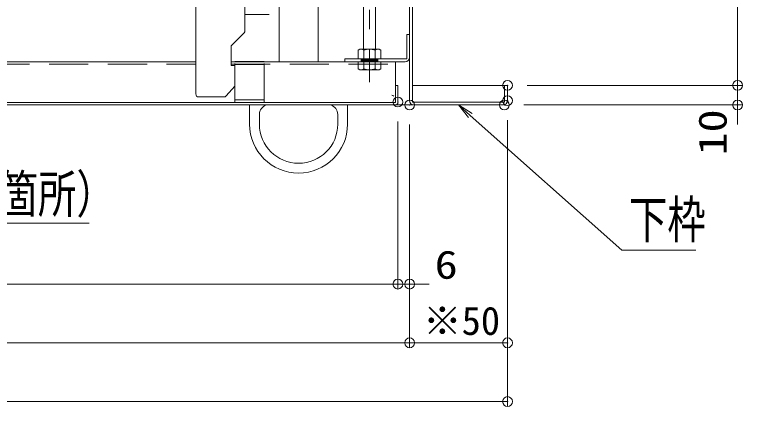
# Model space of a CAD drawing. Units: millimetres, scale not verified. Extents: x -2001 to 1999, y -1385 to 1385.
# Drawn here: x -1186 to -814.2, y -614.2 to -413.9 of the extents above; entities that cross this region are included whole.
import ezdxf
from ezdxf.enums import TextEntityAlignment as Align

# ---------------------------------------------------------------- set-up
doc = ezdxf.new("R2010")
doc.units = ezdxf.units.MM
doc.header["$LTSCALE"] = 10
doc.header["$PDMODE"] = 32
doc.header["$PDSIZE"] = 5
doc.linetypes.add('CHAIN2', pattern=[12, 9, -1, 1, -1])
doc.linetypes.add('DASHED2', pattern=[3, 2, -1])
for name, color, linetype, lineweight in [('0-7_PARTS_SIN', 4, 'CHAIN2', 9), ('0-8_GRE_M', 3, 'Continuous', 9), ('0-9_YEL_M', 2, 'Continuous', 9), ('0-A_MAZ_M', 6, 'Continuous', 9), ('0-B_CYA_M', 4, 'Continuous', 9), ('0-F_0', 7, 'Continuous', 9), ('1-3_GRE_SSD', 134, 'DASHED2', 9), ('1-4_sunpou', 1, 'Continuous', 9), ('1-5_DEFPOINTS', 7, 'Continuous', 9), ('1-F_100', 3, 'Continuous', 9), ('2-3_181', 7, 'Continuous', 9), ('2-4_151', 3, 'Continuous', 9), ('2-A_6寸法', 1, 'Continuous', 9)]:
    doc.layers.add(name, color=color, linetype=linetype, lineweight=lineweight)
doc.styles.add('ＭＳ ゴシック', font='')
doc.styles.get('ＭＳ ゴシック').set_extended_font_data('MS Gothic')

# ---------------------------------------------------------------- blocks, each defined once
blk = doc.blocks.new('_ORIGIN')
at = {"layer": '0-F_0', "color": 1}
blk.add_line((0, 0), (-10, 0), dxfattribs=at)
blk.add_circle((0, 0), 5, dxfattribs=at)
blk = doc.blocks.new('MLeader21')
at = {"layer": '2-A_6寸法'}
for p, q in [((-959.2, -460.15), (-953.23, -465.47)), ((-872.98, -534.36), (-838.01, -534.36))]:
    blk.add_line(p, q, dxfattribs=at)
for points in [[(-954.11, -466.47), (-959.2, -460.15), (-952.34, -464.48)], [(-953.23, -465.47), (-875.86, -534.36), (-872.98, -534.36)]]:
    blk.add_lwpolyline(points, dxfattribs=at)
at = {"layer": '2-A_6寸法', "color": 2, "style": 'ＭＳ ゴシック', "width": 0.75}
blk.add_text('下枠', height=19.21, dxfattribs=at).set_placement((-872.26, -534.06), align=Align.BOTTOM_LEFT)
blk = doc.blocks.new('MLeader27')
at = {"layer": '2-A_6寸法'}
for p, q in [((-1440.87, -447.42), (-1437.18, -454.52)), ((-1400.07, -520.53), (-1147.87, -520.53))]:
    blk.add_line(p, q, dxfattribs=at)
for points in [[(-1438.37, -455.14), (-1440.87, -447.42), (-1436, -453.91)], [(-1437.18, -454.52), (-1402.95, -520.53), (-1400.07, -520.53)]]:
    blk.add_lwpolyline(points, dxfattribs=at)
at = {"layer": '2-A_6寸法', "color": 2, "style": 'ＭＳ ゴシック', "width": 0.75}
blk.add_text('ガススプリング（左右2箇所）', height=19.24, dxfattribs=at).set_placement((-1400.34, -521.03), align=Align.BOTTOM_LEFT)

msp = doc.modelspace()

# ---------------------------------------------------------------- linework, layer by layer
at = {"layer": '0-7_PARTS_SIN'}
msp.add_line((-1004.7, -311.45), (-1004.7, -448.45), dxfattribs=at)
at = {"layer": '0-8_GRE_M'}
for p, q in [((-1009.7, -431.65), (-1010.48, -432.1)), ((-1010.48, -432.1), (-1010.48, -436.65)), ((-999.7, -431.65), (-1009.7, -431.65)), ((-1007.59, -436.65), (-1007.59, -432.1)), ((-1001.82, -436.65), (-1001.82, -432.1)), ((-999.7, -431.65), (-998.93, -432.1)), ((-998.93, -436.65), (-998.93, -432.1)), ((-1380.95, -438.15), (-1093.4, -438.15)), ((-1075.4, -438.15), (-991.4, -438.15)), ((-1010.48, -438.15), (-1010.48, -441.71)), ((-1007.59, -441.71), (-1007.59, -438.15)), ((-1001.82, -441.71), (-1001.82, -438.15)), ((-998.93, -441.71), (-998.93, -438.15)), ((-991.4, -438.15), (-991.4, -450.15)), ((-1009.7, -442.15), (-1010.48, -441.71)), ((-1009.7, -442.15), (-999.7, -442.15)), ((-999.7, -442.15), (-998.93, -441.71)), ((-991.4, -458.95), (-991.4, -450.15)), ((-990.2, -450.15), (-991.4, -450.15)), ((-990.2, -458.95), (-990.2, -450.15)), ((-1648, -458.95), (-991.4, -458.95)), ((-1648, -460.15), (-991.4, -460.15))]:
    msp.add_line(p, q, dxfattribs=at)
for centre, radius, start, end in [((-1009.03, -434.21), 2.56, 55.6159, 124.3842), ((-1004.7, -441.21), 9.55, 72.4121, 107.5879), ((-1000.37, -434.21), 2.56, 55.6159, 124.3842), ((-1009.03, -439.6), 2.56, 235.6157, 304.3843), ((-1004.7, -432.6), 9.55, 252.412, 287.5879), ((-1000.37, -439.6), 2.56, 235.6157, 304.3843), ((-991.4, -458.95), 1.2, 270, 0)]:
    msp.add_arc(centre, radius, start, end, dxfattribs=at)
at = {"layer": '0-9_YEL_M'}
for p, q in [((-984.2, -305.15), (-984.2, -457.9)), ((-982.7, -305.15), (-982.7, -458.65)), ((-934.2, -450.15), (-982.7, -450.15)), ((-935.7, -450.15), (-935.7, -458.65)), ((-934.2, -450.15), (-934.2, -457.9)), ((-1702.95, -460.15), (-981.95, -460.15)), ((-935.7, -458.65), (-982.7, -458.65)), ((-936.45, -460.15), (-981.95, -460.15))]:
    msp.add_line(p, q, dxfattribs=at)
for centre, start, end in [((-981.95, -457.9), 180, 270), ((-936.45, -457.9), 270, 0)]:
    msp.add_arc(centre, 2.25, start, end, dxfattribs=at)
at = {"layer": '0-A_MAZ_M'}
for p, q in [((-1065.9, -469.95), (-1065.9, -460.15)), ((-1015.9, -469.95), (-1015.9, -460.15)), ((-1060.9, -469.95), (-1060.9, -464.95)), ((-1020.9, -469.95), (-1020.9, -464.95))]:
    msp.add_line(p, q, dxfattribs=at)
for centre, radius, start, end in [((-1055.9, -464.95), 5, 106.2565, 180), ((-1025.9, -464.95), 5, 0.0001, 73.7435), ((-1040.9, -469.95), 25, 180, 0), ((-1040.9, -469.95), 20, 180, 0)]:
    msp.add_arc(centre, radius, start, end, dxfattribs=at)
at = {"layer": '0-B_CYA_M'}
for p, q in [((-1068.4, -375.95), (-1068.4, -422.82)), ((-1050.9, -438.15), (-1050.9, -398.95)), ((-1030.9, -438.15), (-1030.9, -398.95)), ((-1093.4, -454.53), (-1093.4, -405.95)), ((-1068.4, -413.95), (-1055.9, -413.95)), ((-1075.26, -429.88), (-1068.55, -423.17)), ((-1075.4, -440.03), (-1075.4, -430.24)), ((-1075.4, -440.03), (-1073.4, -440.03)), ((-1077.96, -455.54), (-1073.4, -450.53)), ((-1091.9, -456.03), (-1079.07, -456.03))]:
    msp.add_line(p, q, dxfattribs=at)
for centre, radius, start, end in [((-1068.9, -422.82), 0.5, 315, 0), ((-1074.9, -430.24), 0.5, 135, 180), ((-1091.9, -454.53), 1.5, 180, 270), ((-1079.07, -454.53), 1.5, 270, 317.7263)]:
    msp.add_arc(centre, radius, start, end, dxfattribs=at)
at = {"layer": '1-3_GRE_SSD'}
for p, q in [((-1073.4, -437.95), (-1058.4, -437.95)), ((-1073.4, -458.95), (-1073.4, -437.95)), ((-1058.4, -458.95), (-1058.4, -437.95)), ((-1008.95, -436.65), (-1008.95, -438.15)), ((-1000.45, -437.15), (-1008.95, -437.15)), ((-1000.45, -437.65), (-1008.95, -437.65)), ((-1000.45, -436.65), (-1000.45, -438.15)), ((-1378.3, -439.35), (-1093.4, -439.35)), ((-1075.4, -439.35), (-991.4, -439.35)), ((-1073.4, -439.45), (-1058.4, -439.45)), ((-1058.4, -457.45), (-1073.4, -457.45)), ((-1058.4, -458.95), (-1073.4, -458.95))]:
    msp.add_line(p, q, dxfattribs=at)
at = {"layer": '1-4_sunpou'}
for p, q in [((-816.73, -445.15), (-816.73, -310.15)), ((-816.73, -445.15), (-816.73, -440.15)), ((-924.2, -450.15), (-814.23, -450.15)), ((-924.2, -450.15), (-814.23, -450.15)), ((-816.73, -460.15), (-816.73, -450.15)), ((-925.8, -460.15), (-814.23, -460.15)), ((-934.2, -467.9), (-934.2, -614.17)), ((-934.2, -467.9), (-934.2, -584.17)), ((-816.73, -465.15), (-816.73, -470.15)), ((-990.2, -468.65), (-990.2, -554.17)), ((-990.2, -468.65), (-990.2, -554.17)), ((-984.2, -470.15), (-984.2, -584.17)), ((-984.2, -470.15), (-984.2, -584.17)), ((-984.2, -470.15), (-984.2, -554.17)), ((-1644.2, -551.67), (-995.2, -551.67)), ((-995.2, -551.67), (-1000.2, -551.67)), ((-990.2, -551.67), (-984.2, -551.67)), ((-979.2, -551.67), (-974.2, -551.67)), ((-1650.2, -581.67), (-989.2, -581.67)), ((-979.2, -581.67), (-939.2, -581.67)), ((-1700.2, -611.67), (-939.2, -611.67))]:
    msp.add_line(p, q, dxfattribs=at)
at = {"layer": '1-5_DEFPOINTS'}
for p in [(-934.2, -450.15), (-816.73, -450.15), (-990.2, -458.65), (-934.2, -457.9), (-984.2, -460.15), (-935.8, -460.15), (-990.2, -551.67), (-984.2, -551.67), (-984.2, -581.67), (-934.2, -581.67), (-934.2, -611.67)]:
    msp.add_point(p, dxfattribs=at)
at = {"layer": '1-F_100'}
for p, q in [((-1007.7, -431.65), (-1007.7, -346.65)), ((-1001.7, -431.65), (-1001.7, -346.65))]:
    msp.add_line(p, q, dxfattribs=at)
at = {"layer": '2-3_181'}
msp.add_arc((-993.29, -456.41), 1.2, 35.2048, 90.2128, dxfattribs=at)
at = {"layer": '2-4_151', "color": 5}
for p, q in [((-984.2, -424.15), (-984.2, -435.9)), ((-1017.2, -438.15), (-1017.2, -436.65)), ((-986.45, -438.15), (-1017.2, -438.15))]:
    msp.add_line(p, q, dxfattribs=at)
for points in [[(-984.2, -424.15), (-985.7, -424.15), (-985.7, -436.65), (-1017.2, -436.65)], [(-984.2, -424.15), (-985.7, -424.15), (-985.7, -436.65)]]:
    msp.add_lwpolyline(points, dxfattribs=at)
msp.add_arc((-986.45, -435.9), 2.25, 270, 0, dxfattribs=at)

# ---------------------------------------------------------------- block references
at = {"layer": '1-4_sunpou', "xscale": 0.5, "yscale": 0.5}
for p, rotation in [((-816.73, -450.15), 270), ((-816.73, -450.15), 270), ((-816.73, -460.15), 90), ((-984.2, -551.67), 180), ((-984.2, -581.67), 180)]:
    msp.add_blockref('_ORIGIN', p, dxfattribs=dict(at, rotation=rotation))
for p in [(-990.2, -551.67), (-990.2, -551.67), (-984.2, -581.67), (-934.2, -581.67), (-934.2, -611.67)]:
    msp.add_blockref('_ORIGIN', p, dxfattribs=at)
at = {"layer": '2-A_6寸法'}
for name in ['MLeader27', 'MLeader21']:
    msp.add_blockref(name, (0, 0), dxfattribs=at)

# ---------------------------------------------------------------- texts
at = {"layer": '1-4_sunpou', "color": 2, "style": 'ＭＳ ゴシック', "width": 1.2}
msp.add_text('10', height=14.44, rotation=90, dxfattribs=at).set_placement((-817.96, -485.95), align=Align.BOTTOM_LEFT)
msp.add_text('6', height=14.44, dxfattribs=at).set_placement((-971.42, -553.26), align=Align.BOTTOM_LEFT)
at = {"layer": '1-4_sunpou', "color": 2, "style": 'ＭＳ ゴシック'}
msp.add_text('※50', height=14.44, dxfattribs=at).set_placement((-977.34, -581.95), align=Align.BOTTOM_LEFT)

doc.saveas('drawing.dxf')
